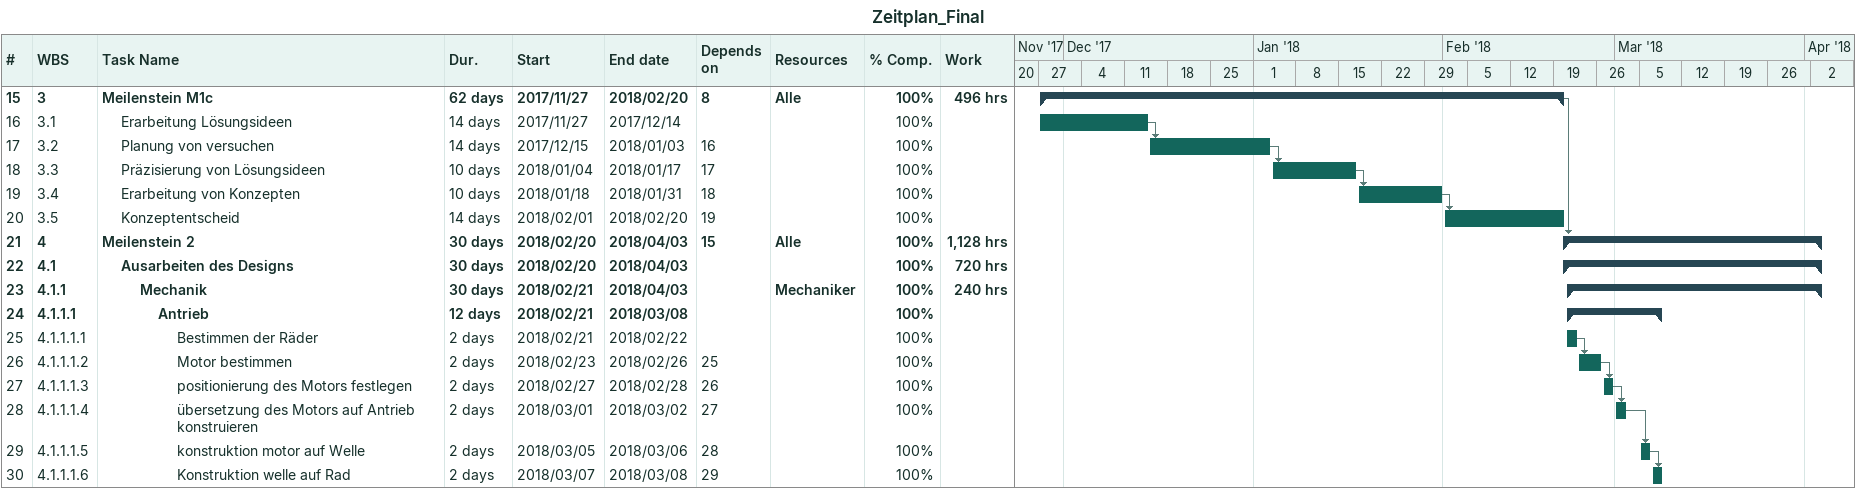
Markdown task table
Zeitplan_Final

| ID | WBS | Task | Duration | Start | Finish | Predecessors | Resources | % complete | Work (h) |
|---|---|---|---|---|---|---|---|---|---|
| 15 | 3 | **Meilenstein M1c** | 62d | 2017-11-27 | 2018-02-20 | 8 | Alle | 100 | 496 |
| 16 | 3.1 | Erarbeitung Lösungsideen | 14d | 2017-11-27 | 2017-12-14 |  |  | 100 |  |
| 17 | 3.2 | Planung von versuchen | 14d | 2017-12-15 | 2018-01-03 | 16 |  | 100 |  |
| 18 | 3.3 | Präzisierung von Lösungsideen | 10d | 2018-01-04 | 2018-01-17 | 17 |  | 100 |  |
| 19 | 3.4 | Erarbeitung von Konzepten | 10d | 2018-01-18 | 2018-01-31 | 18 |  | 100 |  |
| 20 | 3.5 | Konzeptentscheid | 14d | 2018-02-01 | 2018-02-20 | 19 |  | 100 |  |
| 21 | 4 | **Meilenstein 2** | 30d | 2018-02-20 | 2018-04-03 | 15 | Alle | 100 | 1128 |
| 22 | 4.1 | **Ausarbeiten des Designs** | 30d | 2018-02-20 | 2018-04-03 |  |  | 100 | 720 |
| 23 | 4.1.1 | **Mechanik** | 30d | 2018-02-21 | 2018-04-03 |  | Mechaniker | 100 | 240 |
| 24 | 4.1.1.1 | **Antrieb** | 12d | 2018-02-21 | 2018-03-08 |  |  | 100 |  |
| 25 | 4.1.1.1.1 | Bestimmen der Räder | 2d | 2018-02-21 | 2018-02-22 |  |  | 100 |  |
| 26 | 4.1.1.1.2 | Motor bestimmen | 2d | 2018-02-23 | 2018-02-26 | 25 |  | 100 |  |
| 27 | 4.1.1.1.3 | positionierung des Motors festlegen | 2d | 2018-02-27 | 2018-02-28 | 26 |  | 100 |  |
| 28 | 4.1.1.1.4 | übersetzung des Motors auf Antrieb konstruieren | 2d | 2018-03-01 | 2018-03-02 | 27 |  | 100 |  |
| 29 | 4.1.1.1.5 | konstruktion motor auf Welle | 2d | 2018-03-05 | 2018-03-06 | 28 |  | 100 |  |
| 30 | 4.1.1.1.6 | Konstruktion welle auf Rad | 2d | 2018-03-07 | 2018-03-08 | 29 |  | 100 |  |
